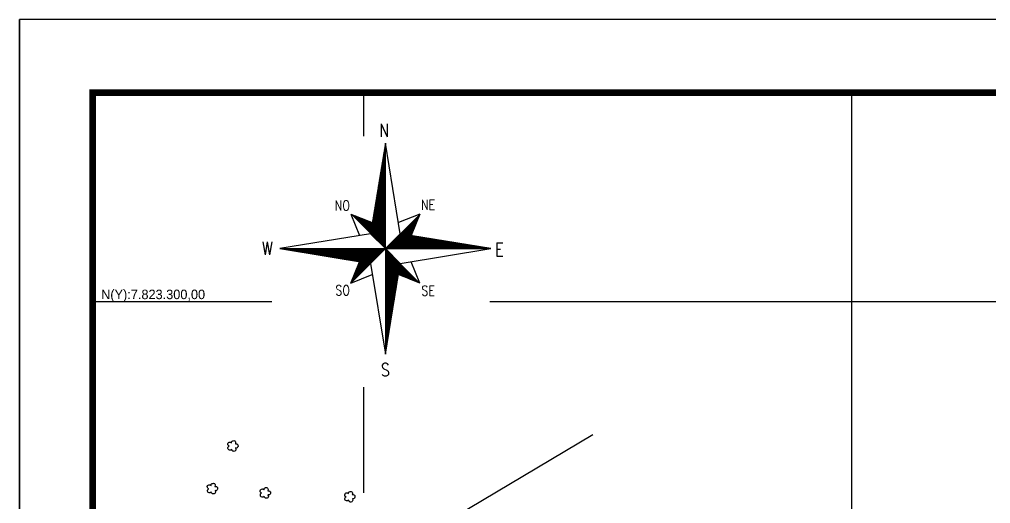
# Model space of a CAD drawing. Extents: x 736895 to 740045, y 7819423 to 7823878.
# Drawn here: x 736895 to 738885, y 7822886 to 7823878 of the extents above; entities that cross this region are included whole.
import ezdxf
from ezdxf.enums import TextEntityAlignment as Align

# ---------------------------------------------------------------- set-up
doc = ezdxf.new("R2010")
doc.units = 0
doc.linetypes.add('CONTINUO', pattern=[0])
doc.linetypes.add('LIN0', pattern=[0])
for name, color, linetype in [('_SIMBOLO ARVORE', 118, 'Continuous'), ('MALHA', 8, 'Continuous'), ('MARGEM', 5, 'Continuous'), ('SETA_NORTE', 3, 'Continuous')]:
    doc.layers.add(name, color=color, linetype=linetype)
doc.styles.add('ROMANS', font='romans')

# ---------------------------------------------------------------- blocks, each defined once
blk = doc.blocks.new('A$C309442C0')
at = {"layer": 'SETA_NORTE', "linetype": 'Continuous'}
h = blk.add_hatch(dxfattribs=at)
h.set_pattern_fill('ANSI31', color=256, scale=0.1375, angle=-90, style=0)
h.set_pattern_definition([(315, (-215853.3434, 13873.16845), (0.3086963042, 0.3086963042), [])])
h.paths.add_polyline_path([(73.46, 97.41), (74.7, 104.95), (60.04, 110.83)])
h = blk.add_hatch(dxfattribs=at)
h.set_pattern_fill('ANSI31', color=256, scale=0.1375, angle=180, style=0)
h.set_pattern_definition([(225, (13869.59828, 216024.21475), (0.3086963042, -0.3086963042), [])])
h.paths.add_polyline_path([(93.84, 97.41), (101.38, 96.17), (107.26, 110.83)])
h = blk.add_hatch(dxfattribs=at)
h.set_pattern_fill('ANSI31', color=256, scale=0.1375, style=0)
h.set_pattern_definition([(45, (-13702.2971, -215849.77324), (-0.3086963042, 0.3086963042), [])])
h.paths.add_polyline_path([(73.46, 77.03), (65.92, 78.27), (60.04, 63.61)])
h = blk.add_hatch(dxfattribs=at)
h.set_pattern_fill('ANSI31', color=256, scale=0.1375, angle=90, style=0)
h.set_pattern_definition([(135, (216020.6446, -13698.72693), (-0.3086963042, -0.3086963042), [])])
h.paths.add_polyline_path([(93.84, 77.03), (92.6, 69.49), (107.26, 63.61)])
for p, q in [((82.35, 151.39), (83.65, 152.69)), ((82.47, 152.15), (83.65, 153.33)), ((82.6, 152.91), (83.65, 153.96)), ((82.73, 153.68), (83.65, 154.6)), ((82.85, 154.44), (83.65, 155.24)), ((82.98, 155.2), (83.65, 155.88)), ((83.1, 155.96), (83.65, 156.51)), ((83.23, 156.73), (83.65, 157.15)), ((83.35, 157.49), (83.65, 157.79)), ((83.48, 158.25), (83.65, 158.42)), ((83.6, 159.02), (83.65, 159.06)), ((81.09, 143.76), (83.65, 146.32)), ((81.22, 144.53), (83.65, 146.96)), ((81.34, 145.29), (83.65, 147.59)), ((81.47, 146.05), (83.65, 148.23)), ((81.59, 146.81), (83.65, 148.87)), ((81.72, 147.58), (83.65, 149.51)), ((81.85, 148.34), (83.65, 150.14)), ((81.97, 149.1), (83.65, 150.78)), ((82.1, 149.86), (83.65, 151.42)), ((82.22, 150.63), (83.65, 152.05)), ((79.84, 136.14), (83.65, 139.95)), ((79.96, 136.9), (83.65, 140.59)), ((80.09, 137.66), (83.65, 141.22)), ((80.21, 138.42), (83.65, 141.86)), ((80.34, 139.19), (83.65, 142.5)), ((80.46, 139.95), (83.65, 143.14)), ((80.59, 140.71), (83.65, 143.77)), ((80.72, 141.47), (83.65, 144.41)), ((80.84, 142.24), (83.65, 145.05)), ((80.97, 143), (83.65, 145.68)), ((78.45, 127.75), (83.65, 132.94)), ((78.58, 128.51), (83.65, 133.58)), ((78.71, 129.27), (83.65, 134.22)), ((78.83, 130.03), (83.65, 134.85)), ((78.96, 130.8), (83.65, 135.49)), ((79.08, 131.56), (83.65, 136.13)), ((79.21, 132.32), (83.65, 136.77)), ((79.33, 133.09), (83.65, 137.4)), ((79.46, 133.85), (83.65, 138.04)), ((79.59, 134.61), (83.65, 138.68)), ((79.71, 135.37), (83.65, 139.31)), ((77.2, 120.12), (83.65, 126.57)), ((77.32, 120.88), (83.65, 127.21)), ((77.45, 121.65), (83.65, 127.85)), ((77.58, 122.41), (83.65, 128.48)), ((77.7, 123.17), (83.65, 129.12)), ((77.83, 123.93), (83.65, 129.76)), ((77.95, 124.7), (83.65, 130.39)), ((78.08, 125.46), (83.65, 131.03)), ((78.2, 126.22), (83.65, 131.67)), ((78.33, 126.98), (83.65, 132.31)), ((75.82, 111.73), (83.65, 119.57)), ((75.94, 112.49), (83.65, 120.2)), ((76.07, 113.26), (83.65, 120.84)), ((76.19, 114.02), (83.65, 121.48)), ((76.32, 114.78), (83.65, 122.11)), ((76.44, 115.54), (83.65, 122.75)), ((76.57, 116.31), (83.65, 123.39)), ((76.7, 117.07), (83.65, 124.02)), ((76.82, 117.83), (83.65, 124.66)), ((76.95, 118.59), (83.65, 125.3)), ((77.07, 119.36), (83.65, 125.94)), ((74.56, 104.1), (83.65, 113.19)), ((74.69, 104.87), (83.65, 113.83)), ((74.81, 105.63), (83.65, 114.47)), ((74.94, 106.39), (83.65, 115.11)), ((75.06, 107.16), (83.65, 115.74)), ((75.19, 107.92), (83.65, 116.38)), ((75.31, 108.68), (83.65, 117.02)), ((75.44, 109.44), (83.65, 117.65)), ((75.57, 110.21), (83.65, 118.29)), ((75.69, 110.97), (83.65, 118.93)), ((60.04, 110.83), (74.7, 104.95)), ((60.04, 110.83), (65.92, 96.17)), ((73.53, 97.34), (83.65, 107.46)), ((73.56, 98), (83.65, 108.1)), ((73.68, 98.77), (83.65, 108.74)), ((73.81, 99.53), (83.65, 109.37)), ((73.85, 97.02), (83.65, 106.82)), ((73.93, 100.29), (83.65, 110.01)), ((74.06, 101.05), (83.65, 110.65)), ((74.17, 96.7), (83.65, 106.19)), ((74.18, 101.82), (83.65, 111.28)), ((74.31, 102.58), (83.65, 111.92)), ((74.43, 103.34), (83.65, 112.56)), ((107.26, 110.83), (92.6, 104.95)), ((107.26, 110.83), (101.38, 96.17)), ((74.49, 96.39), (83.65, 105.55)), ((74.8, 96.07), (83.65, 104.91)), ((75.12, 95.75), (83.65, 104.28)), ((75.44, 95.43), (83.65, 103.64)), ((75.76, 95.11), (83.65, 103)), ((76.08, 94.79), (83.65, 102.37)), ((76.4, 94.47), (83.65, 101.73)), ((76.72, 94.16), (83.65, 101.09)), ((77.03, 93.84), (83.65, 100.45)), ((77.35, 93.52), (83.65, 99.82)), ((77.67, 93.2), (83.65, 99.18)), ((77.99, 92.88), (83.65, 98.54)), ((78.31, 92.56), (83.65, 97.91)), ((78.63, 92.24), (83.65, 97.27)), ((78.94, 91.93), (83.65, 96.63)), ((79.26, 91.61), (83.65, 95.99)), ((79.58, 91.29), (83.65, 95.36)), ((79.9, 90.97), (83.65, 94.72)), ((80.22, 90.65), (83.65, 94.08)), ((80.54, 90.33), (83.65, 93.45)), ((83.79, 87.22), (93.97, 97.39)), ((84.43, 87.22), (94.51, 97.3)), ((85.07, 87.22), (95.06, 97.21)), ((85.71, 87.22), (95.61, 97.12)), ((86.34, 87.22), (96.15, 97.03)), ((86.98, 87.22), (96.7, 96.94)), ((87.62, 87.22), (97.25, 96.85)), ((88.25, 87.22), (97.8, 96.76)), ((88.89, 87.22), (98.34, 96.67)), ((89.53, 87.22), (98.89, 96.58)), ((90.17, 87.22), (99.44, 96.49)), ((90.8, 87.22), (99.98, 96.4)), ((91.44, 87.22), (100.53, 96.31)), ((92.08, 87.22), (101.08, 96.22)), ((92.71, 87.22), (101.62, 96.13)), ((93.35, 87.22), (102.17, 96.04)), ((93.99, 87.22), (102.72, 95.95)), ((94.62, 87.22), (103.27, 95.86)), ((95.26, 87.22), (103.81, 95.77)), ((95.9, 87.22), (104.36, 95.68)), ((96.54, 87.22), (104.91, 95.59)), ((97.17, 87.22), (105.45, 95.5)), ((97.81, 87.22), (106, 95.41)), ((98.45, 87.22), (106.55, 95.32)), ((99.08, 87.22), (107.09, 95.23)), ((99.72, 87.22), (107.64, 95.14)), ((100.36, 87.22), (108.19, 95.05)), ((100.99, 87.22), (108.73, 94.96)), ((101.63, 87.22), (109.28, 94.87)), ((102.27, 87.22), (109.83, 94.78)), ((102.91, 87.22), (110.38, 94.69)), ((103.54, 87.22), (110.92, 94.6)), ((104.18, 87.22), (111.47, 94.51)), ((104.82, 87.22), (112.02, 94.42)), ((105.45, 87.22), (112.56, 94.33)), ((106.09, 87.22), (113.11, 94.24)), ((106.73, 87.22), (113.66, 94.15)), ((107.37, 87.22), (114.2, 94.06)), ((108, 87.22), (114.75, 93.97)), ((108.64, 87.22), (115.3, 93.88)), ((109.28, 87.22), (115.84, 93.79)), ((109.91, 87.22), (116.39, 93.7)), ((110.55, 87.22), (116.94, 93.61)), ((111.19, 87.22), (117.49, 93.52)), ((111.82, 87.22), (118.03, 93.43)), ((112.46, 87.22), (118.58, 93.34)), ((113.1, 87.22), (119.13, 93.25)), ((113.74, 87.22), (119.67, 93.16)), ((114.37, 87.22), (120.22, 93.07)), ((115.01, 87.22), (120.77, 92.98)), ((115.65, 87.22), (121.31, 92.89)), ((11.78, 87.19), (11.81, 87.22)), ((12.32, 87.1), (12.45, 87.22)), ((12.87, 87.01), (13.08, 87.22)), ((13.42, 86.92), (13.72, 87.22)), ((13.97, 86.83), (14.36, 87.22)), ((14.51, 86.74), (15, 87.22)), ((15.06, 86.65), (15.63, 87.22)), ((15.61, 86.56), (16.27, 87.22)), ((16.15, 86.47), (16.91, 87.22)), ((16.7, 86.38), (17.54, 87.22)), ((17.25, 86.29), (18.18, 87.22)), ((17.79, 86.2), (18.82, 87.22)), ((18.34, 86.11), (19.45, 87.22)), ((18.89, 86.02), (20.09, 87.22)), ((19.43, 85.93), (20.73, 87.22)), ((19.98, 85.84), (21.37, 87.22)), ((20.53, 85.75), (22, 87.22)), ((21.08, 85.66), (22.64, 87.22)), ((21.62, 85.57), (23.28, 87.22)), ((22.17, 85.48), (23.91, 87.22)), ((22.72, 85.39), (24.55, 87.22)), ((23.26, 85.3), (25.19, 87.22)), ((23.81, 85.21), (25.82, 87.22)), ((24.36, 85.12), (26.46, 87.22)), ((24.9, 85.03), (27.1, 87.22)), ((25.45, 84.94), (27.74, 87.22)), ((26, 84.85), (28.37, 87.22)), ((26.54, 84.76), (29.01, 87.22)), ((27.09, 84.67), (29.65, 87.22)), ((27.64, 84.58), (30.28, 87.22)), ((28.19, 84.49), (30.92, 87.22)), ((28.73, 84.4), (31.56, 87.22)), ((29.28, 84.31), (32.2, 87.22)), ((29.83, 84.22), (32.83, 87.22)), ((30.37, 84.12), (33.47, 87.22)), ((30.92, 84.03), (34.11, 87.22)), ((31.47, 83.94), (34.74, 87.22)), ((32.01, 83.85), (35.38, 87.22)), ((32.56, 83.76), (36.02, 87.22)), ((33.11, 83.67), (36.65, 87.22)), ((33.66, 83.58), (37.29, 87.22)), ((34.2, 83.49), (37.93, 87.22)), ((34.75, 83.4), (38.57, 87.22)), ((35.3, 83.31), (39.2, 87.22)), ((35.84, 83.22), (39.84, 87.22)), ((36.39, 83.13), (40.48, 87.22)), ((36.94, 83.04), (41.11, 87.22)), ((37.48, 82.95), (41.75, 87.22)), ((38.03, 82.86), (42.39, 87.22)), ((38.58, 82.77), (43.02, 87.22)), ((39.12, 82.68), (43.66, 87.22)), ((39.67, 82.59), (44.3, 87.22)), ((40.22, 82.5), (44.94, 87.22)), ((40.77, 82.41), (45.57, 87.22)), ((41.31, 82.32), (46.21, 87.22)), ((41.86, 82.23), (46.85, 87.22)), ((42.41, 82.14), (47.48, 87.22)), ((42.95, 82.05), (48.12, 87.22)), ((43.5, 81.96), (48.76, 87.22)), ((44.05, 81.87), (49.4, 87.22)), ((44.59, 81.78), (50.03, 87.22)), ((45.14, 81.69), (50.67, 87.22)), ((45.69, 81.6), (51.31, 87.22)), ((46.23, 81.51), (51.94, 87.22)), ((46.78, 81.42), (52.58, 87.22)), ((47.33, 81.33), (53.22, 87.22)), ((47.88, 81.24), (53.85, 87.22)), ((48.42, 81.15), (54.49, 87.22)), ((48.97, 81.06), (55.13, 87.22)), ((49.52, 80.97), (55.77, 87.22)), ((50.06, 80.88), (56.4, 87.22)), ((50.61, 80.79), (57.04, 87.22)), ((51.16, 80.7), (57.68, 87.22)), ((51.7, 80.61), (58.31, 87.22)), ((52.25, 80.52), (58.95, 87.22)), ((52.8, 80.43), (59.59, 87.22)), ((53.35, 80.34), (60.22, 87.22)), ((53.89, 80.25), (60.86, 87.22)), ((54.44, 80.16), (61.5, 87.22)), ((54.99, 80.07), (62.14, 87.22)), ((55.53, 79.98), (62.77, 87.22)), ((56.08, 79.89), (63.41, 87.22)), ((56.63, 79.8), (64.05, 87.22)), ((57.17, 79.71), (64.68, 87.22)), ((57.72, 79.62), (65.32, 87.22)), ((58.27, 79.53), (65.96, 87.22)), ((58.81, 79.44), (66.59, 87.22)), ((59.36, 79.35), (67.23, 87.22)), ((59.91, 79.26), (67.87, 87.22)), ((83.65, 87.22), (60.04, 63.61)), ((60.46, 79.17), (68.51, 87.22)), ((61, 79.08), (69.14, 87.22)), ((61.55, 78.99), (69.78, 87.22)), ((62.1, 78.9), (70.42, 87.22)), ((62.64, 78.81), (71.05, 87.22)), ((63.19, 78.72), (71.69, 87.22)), ((63.74, 78.63), (72.33, 87.22)), ((64.28, 78.54), (72.97, 87.22)), ((64.83, 78.45), (73.6, 87.22)), ((65.38, 78.36), (74.24, 87.22)), ((65.92, 78.27), (74.88, 87.22)), ((66.47, 78.18), (75.51, 87.22)), ((67.02, 78.09), (76.15, 87.22)), ((67.57, 78), (76.79, 87.22)), ((68.11, 77.91), (77.42, 87.22)), ((68.66, 77.82), (78.06, 87.22)), ((69.21, 77.73), (78.7, 87.22)), ((69.75, 77.64), (79.34, 87.22)), ((70.3, 77.55), (79.97, 87.22)), ((70.85, 77.46), (80.61, 87.22)), ((71.39, 77.37), (81.25, 87.22)), ((71.94, 77.28), (81.88, 87.22)), ((72.49, 77.19), (82.52, 87.22)), ((73.04, 77.1), (83.16, 87.22)), ((80.86, 90.02), (83.65, 92.81)), ((81.17, 89.7), (83.65, 92.17)), ((81.49, 89.38), (83.65, 91.54)), ((81.81, 89.06), (83.65, 90.9)), ((82.13, 88.74), (83.65, 90.26)), ((82.45, 88.42), (83.65, 89.62)), ((82.77, 88.1), (83.65, 88.99)), ((83.09, 87.79), (83.65, 88.35)), ((83.4, 87.47), (83.65, 87.71)), ((83.65, 87.08), (83.72, 87.15)), ((83.65, 86.44), (84.04, 86.83)), ((83.65, 85.8), (84.36, 86.51)), ((116.28, 87.22), (121.86, 92.8)), ((116.92, 87.22), (122.41, 92.71)), ((117.56, 87.22), (122.95, 92.62)), ((118.19, 87.22), (123.5, 92.53)), ((118.83, 87.22), (124.05, 92.44)), ((119.47, 87.22), (124.6, 92.35)), ((120.11, 87.22), (125.14, 92.26)), ((120.74, 87.22), (125.69, 92.17)), ((121.38, 87.22), (126.24, 92.08)), ((122.02, 87.22), (126.78, 91.99)), ((122.65, 87.22), (127.33, 91.9)), ((123.29, 87.22), (127.88, 91.81)), ((123.93, 87.22), (128.42, 91.72)), ((124.56, 87.22), (128.97, 91.63)), ((125.2, 87.22), (129.52, 91.54)), ((125.84, 87.22), (130.07, 91.45)), ((126.48, 87.22), (130.61, 91.36)), ((127.11, 87.22), (131.16, 91.27)), ((127.75, 87.22), (131.71, 91.18)), ((128.39, 87.22), (132.25, 91.09)), ((129.02, 87.22), (132.8, 91)), ((129.66, 87.22), (133.35, 90.91)), ((130.3, 87.22), (133.89, 90.82)), ((130.94, 87.22), (134.44, 90.73)), ((131.57, 87.22), (134.99, 90.64)), ((132.21, 87.22), (135.53, 90.55)), ((132.85, 87.22), (136.08, 90.46)), ((133.48, 87.22), (136.63, 90.37)), ((134.12, 87.22), (137.18, 90.28)), ((134.76, 87.22), (137.72, 90.19)), ((135.39, 87.22), (138.27, 90.1)), ((136.03, 87.22), (138.82, 90.01)), ((136.67, 87.22), (139.36, 89.92)), ((137.31, 87.22), (139.91, 89.83)), ((137.94, 87.22), (140.46, 89.74)), ((138.58, 87.22), (141, 89.65)), ((139.22, 87.22), (141.55, 89.56)), ((139.85, 87.22), (142.1, 89.46)), ((140.49, 87.22), (142.64, 89.37)), ((141.13, 87.22), (143.19, 89.28)), ((141.76, 87.22), (143.74, 89.19)), ((142.4, 87.22), (144.29, 89.1)), ((143.04, 87.22), (144.83, 89.01)), ((143.68, 87.22), (145.38, 88.92)), ((144.31, 87.22), (145.93, 88.83)), ((144.95, 87.22), (146.47, 88.74)), ((145.59, 87.22), (147.02, 88.65)), ((146.22, 87.22), (147.57, 88.56)), ((146.86, 87.22), (148.11, 88.47)), ((147.5, 87.22), (148.66, 88.38)), ((148.14, 87.22), (149.21, 88.29)), ((148.77, 87.22), (149.76, 88.2)), ((149.41, 87.22), (150.3, 88.11)), ((150.05, 87.22), (150.85, 88.02)), ((150.68, 87.22), (151.4, 87.93)), ((151.32, 87.22), (151.94, 87.84)), ((151.96, 87.22), (152.49, 87.75)), ((152.59, 87.22), (153.04, 87.66)), ((153.23, 87.22), (153.58, 87.57)), ((153.87, 87.22), (154.13, 87.48)), ((154.51, 87.22), (154.68, 87.39)), ((155.14, 87.22), (155.22, 87.3)), ((83.65, 85.17), (84.68, 86.19)), ((83.65, 84.53), (85, 85.87)), ((83.65, 83.89), (85.32, 85.56)), ((83.65, 83.25), (85.63, 85.24)), ((83.65, 82.62), (85.95, 84.92)), ((83.65, 81.98), (86.27, 84.6)), ((83.65, 81.34), (86.59, 84.28)), ((83.65, 80.71), (86.91, 83.96)), ((83.65, 80.07), (87.23, 83.64)), ((83.65, 79.43), (87.54, 83.33)), ((83.65, 78.8), (87.86, 83.01)), ((83.65, 78.16), (88.18, 82.69)), ((83.65, 77.52), (88.5, 82.37)), ((83.65, 76.88), (88.82, 82.05)), ((83.65, 76.25), (89.14, 81.73)), ((83.65, 75.61), (89.46, 81.42)), ((83.65, 74.97), (89.77, 81.1)), ((83.65, 74.34), (90.09, 80.78)), ((83.65, 73.7), (90.41, 80.46)), ((83.65, 73.06), (90.73, 80.14)), ((83.65, 72.42), (91.05, 79.82)), ((60.04, 63.61), (65.92, 78.27)), ((83.65, 71.79), (91.37, 79.5)), ((83.65, 71.15), (91.69, 79.19)), ((83.65, 70.51), (92, 78.87)), ((83.65, 69.88), (92.32, 78.55)), ((83.65, 69.24), (92.64, 78.23)), ((83.65, 68.6), (92.96, 77.91)), ((83.65, 67.97), (93.28, 77.59)), ((83.65, 67.33), (93.6, 77.27)), ((83.65, 66.69), (93.81, 76.86)), ((83.65, 66.05), (93.69, 76.09)), ((83.65, 65.42), (93.56, 75.33)), ((83.65, 64.78), (93.44, 74.57)), ((83.65, 64.14), (93.31, 73.8)), ((83.65, 63.51), (93.19, 73.04)), ((107.26, 63.61), (101.38, 78.27)), ((60.04, 63.61), (74.7, 69.49)), ((83.65, 62.87), (93.06, 72.28)), ((83.65, 62.23), (92.94, 71.52)), ((83.65, 61.6), (92.81, 70.75)), ((83.65, 60.96), (92.68, 69.99)), ((83.65, 60.32), (92.56, 69.23)), ((83.65, 59.68), (92.43, 68.47)), ((83.65, 59.05), (92.31, 67.7)), ((83.65, 58.41), (92.18, 66.94)), ((107.26, 63.61), (92.6, 69.49)), ((83.65, 57.77), (92.06, 66.18)), ((83.65, 57.14), (91.93, 65.42)), ((83.65, 56.5), (91.8, 64.65)), ((83.65, 55.86), (91.68, 63.89)), ((83.65, 55.22), (91.55, 63.13)), ((83.65, 54.59), (91.43, 62.37)), ((83.65, 53.95), (91.3, 61.6)), ((83.65, 53.31), (91.18, 60.84)), ((83.65, 52.68), (91.05, 60.08)), ((83.65, 52.04), (90.93, 59.31)), ((83.65, 51.4), (90.8, 58.55)), ((83.65, 50.77), (90.67, 57.79)), ((83.65, 50.13), (90.55, 57.03)), ((83.65, 49.49), (90.42, 56.26)), ((83.65, 48.85), (90.3, 55.5)), ((83.65, 48.22), (90.17, 54.74)), ((83.65, 47.58), (90.05, 53.98)), ((83.65, 46.94), (89.92, 53.21)), ((83.65, 46.31), (89.79, 52.45)), ((83.65, 45.67), (89.67, 51.69)), ((83.65, 45.03), (89.54, 50.93)), ((83.65, 44.4), (89.42, 50.16)), ((83.65, 43.76), (89.29, 49.4)), ((83.65, 43.12), (89.17, 48.64)), ((83.65, 42.48), (89.04, 47.87)), ((83.65, 41.85), (88.92, 47.11)), ((83.65, 41.21), (88.79, 46.35)), ((83.65, 40.57), (88.66, 45.59)), ((83.65, 39.94), (88.54, 44.82)), ((83.65, 39.3), (88.41, 44.06)), ((83.65, 38.66), (88.29, 43.3)), ((83.65, 38.02), (88.16, 42.54)), ((83.65, 37.39), (88.04, 41.77)), ((83.65, 36.75), (87.91, 41.01)), ((83.65, 36.11), (87.78, 40.25)), ((83.65, 35.48), (87.66, 39.49)), ((83.65, 34.84), (87.53, 38.72)), ((83.65, 34.2), (87.41, 37.96)), ((83.65, 33.57), (87.28, 37.2)), ((83.65, 32.93), (87.16, 36.43)), ((83.65, 32.29), (87.03, 35.67)), ((83.65, 31.65), (86.91, 34.91)), ((83.65, 31.02), (86.78, 34.15)), ((83.65, 30.38), (86.65, 33.38)), ((83.65, 29.74), (86.53, 32.62)), ((83.65, 29.11), (86.4, 31.86)), ((83.65, 28.47), (86.28, 31.1)), ((83.65, 27.83), (86.15, 30.33)), ((83.65, 27.2), (86.03, 29.57)), ((83.65, 26.56), (85.9, 28.81)), ((83.65, 25.92), (85.77, 28.05)), ((83.65, 25.28), (85.65, 27.28)), ((83.65, 24.65), (85.52, 26.52)), ((83.65, 24.01), (85.4, 25.76)), ((83.65, 23.37), (85.27, 25)), ((83.65, 22.74), (85.15, 24.23)), ((83.65, 22.1), (85.02, 23.47)), ((83.65, 21.46), (84.9, 22.71)), ((83.65, 20.83), (84.77, 21.94)), ((83.65, 20.19), (84.64, 21.18)), ((83.65, 19.55), (84.52, 20.42)), ((83.65, 18.91), (84.39, 19.66)), ((83.65, 18.28), (84.27, 18.89)), ((83.65, 17.64), (84.14, 18.13)), ((83.65, 17), (84.02, 17.37)), ((83.65, 16.37), (83.89, 16.61)), ((83.65, 15.73), (83.76, 15.84))]:
    blk.add_line(p, q, dxfattribs=at)
blk.add_lwpolyline([(93.84, 77.03), (155.72, 87.22), (93.84, 97.41), (83.65, 159.29), (73.46, 97.41), (11.58, 87.22), (73.46, 77.03), (83.65, 15.15)], close=True, dxfattribs=at)
for points in [[(83.65, 87.22), (83.65, 159.29)], [(83.65, 87.22), (73.46, 97.41)], [(83.65, 87.22), (93.84, 97.41)], [(11.58, 87.22), (155.72, 87.22)], [(83.65, 87.22), (73.46, 77.03)], [(83.65, 87.22), (93.84, 77.03)], [(83.65, 87.22), (83.65, 15.15)]]:
    blk.add_lwpolyline(points, dxfattribs=at)
at = {"layer": 'SETA_NORTE', "color": 7, "lineweight": 30, "style": 'ROMANS', "width": 0.8}
for s, height, p in [('N ', 8.938, (79.47, 163.6)), ('NO', 6.875, (49.06, 113.22)), ('NE', 6.875, (107.97, 113.71)), ('W', 8.94, (-0.68, 82.95)), ('E', 8.94, (158.6, 82.11)), ('SO', 6.875, (49.53, 55.28)), ('SE', 6.875, (108.31, 55.02)), ('S', 8.94, (80.57, 0))]:
    blk.add_text(s, height=height, dxfattribs=at).set_placement(p)

msp = doc.modelspace()

# ---------------------------------------------------------------- linework, layer by layer
msp.add_lwpolyline([(737728.6, 7822824.5), (738069.5, 7823027.4)])
at = {"layer": '_SIMBOLO ARVORE', "linetype": 'CONTINUO'}
for points in [[(737329.7, 7822997.3, 0), (737327.8, 7822995.7, 0), (737325.4, 7822995.4, 0), (737323.7, 7822996.1, 0), (737322.4, 7822997.3, 0), (737321.9, 7822998.6, 0), (737321.8, 7823000.7, 0), (737322.5, 7823001.9, 0), (737323.1, 7823002.9, 0), (737324.5, 7823003.8, 0), (737323.7, 7823004.1, 0), (737322.8, 7823004.8, 0), (737321.8, 7823006.4, 0), (737321.6, 7823008.3, 0), (737322.3, 7823010.3, 0), (737323.1, 7823011.1, 0), (737324.5, 7823011.9, 0), (737326, 7823012.1, 0), (737327.2, 7823011.9, 0), (737328.1, 7823011.5, 0), (737329.1, 7823010.6, 0), (737329.4, 7823012.3, 0), (737329.7, 7823013, 0), (737330.5, 7823014, 0), (737331.6, 7823014.4, 0), (737332.7, 7823014.9, 0), (737334, 7823015.1, 0), (737335.2, 7823014.9, 0), (737336.1, 7823014.4, 0), (737336.9, 7823013.6, 0), (737337.5, 7823012.4, 0), (737337.7, 7823011, 0), (737337.2, 7823008.5, 0), (737338.9, 7823008.6, 0), (737340.3, 7823008.2, 0), (737341.6, 7823007.2, 0), (737342.4, 7823006.3, 0), (737342.6, 7823002.9, 0), (737341.8, 7823001.4, 0), (737340.7, 7823000.4, 0), (737338.9, 7822999.9, 0), (737337.4, 7823000.1, 0), (737338.2, 7822996.9, 0), (737337.8, 7822995.6, 0), (737336.9, 7822994.3, 0), (737335.9, 7822993.5, 0), (737334.5, 7822993.1, 0), (737333.1, 7822993.2, 0), (737332, 7822993.5, 0), (737330.8, 7822994.7, 0), (737330, 7822995.8, 0), (737329.7, 7822997.4, 0)], [(737287.7, 7822909.9, 0), (737285.8, 7822908.3, 0), (737283.4, 7822908, 0), (737281.7, 7822908.7, 0), (737280.5, 7822909.9, 0), (737280, 7822911.2, 0), (737279.8, 7822913.3, 0), (737280.5, 7822914.5, 0), (737281.2, 7822915.5, 0), (737282.6, 7822916.4, 0), (737281.7, 7822916.7, 0), (737280.8, 7822917.4, 0), (737279.8, 7822919, 0), (737279.6, 7822920.9, 0), (737280.3, 7822922.9, 0), (737281.1, 7822923.7, 0), (737282.5, 7822924.5, 0), (737284, 7822924.7, 0), (737285.2, 7822924.6, 0), (737286.1, 7822924.1, 0), (737287.2, 7822923.2, 0), (737287.5, 7822925, 0), (737287.7, 7822925.7, 0), (737288.5, 7822926.6, 0), (737289.6, 7822927, 0), (737290.8, 7822927.5, 0), (737292, 7822927.7, 0), (737293.2, 7822927.5, 0), (737294.2, 7822927, 0), (737294.9, 7822926.2, 0), (737295.5, 7822925, 0), (737295.8, 7822923.6, 0), (737295.2, 7822921.1, 0), (737296.9, 7822921.2, 0), (737298.3, 7822920.8, 0), (737299.7, 7822919.8, 0), (737300.4, 7822918.9, 0), (737300.6, 7822915.5, 0), (737299.8, 7822914, 0), (737298.7, 7822913, 0), (737297, 7822912.5, 0), (737295.4, 7822912.7, 0), (737296.2, 7822909.5, 0), (737295.9, 7822908.2, 0), (737295, 7822906.9, 0), (737294, 7822906.1, 0), (737292.5, 7822905.7, 0), (737291.1, 7822905.8, 0), (737290.1, 7822906.1, 0), (737288.8, 7822907.3, 0), (737288, 7822908.4, 0), (737287.8, 7822910, 0)], [(737396.1, 7822901.1, 0), (737394.2, 7822899.5, 0), (737391.8, 7822899.3, 0), (737390.1, 7822899.9, 0), (737388.9, 7822901.1, 0), (737388.4, 7822902.5, 0), (737388.3, 7822904.5, 0), (737388.9, 7822905.8, 0), (737389.6, 7822906.7, 0), (737391, 7822907.7, 0), (737390.1, 7822908, 0), (737389.2, 7822908.7, 0), (737388.2, 7822910.3, 0), (737388, 7822912.2, 0), (737388.8, 7822914.2, 0), (737389.6, 7822914.9, 0), (737391, 7822915.8, 0), (737392.4, 7822916, 0), (737393.6, 7822915.8, 0), (737394.6, 7822915.4, 0), (737395.6, 7822914.5, 0), (737395.9, 7822916.2, 0), (737396.2, 7822916.9, 0), (737396.9, 7822917.9, 0), (737398.1, 7822918.3, 0), (737399.2, 7822918.8, 0), (737400.5, 7822918.9, 0), (737401.6, 7822918.7, 0), (737402.6, 7822918.2, 0), (737403.3, 7822917.5, 0), (737403.9, 7822916.2, 0), (737404.2, 7822914.8, 0), (737403.6, 7822912.4, 0), (737405.3, 7822912.4, 0), (737406.8, 7822912.1, 0), (737408.1, 7822911, 0), (737408.9, 7822910.2, 0), (737409.1, 7822906.8, 0), (737408.2, 7822905.3, 0), (737407.1, 7822904.3, 0), (737405.4, 7822903.8, 0), (737403.9, 7822903.9, 0), (737404.7, 7822900.8, 0), (737404.3, 7822899.4, 0), (737403.4, 7822898.1, 0), (737402.4, 7822897.3, 0), (737401, 7822897, 0), (737399.6, 7822897.1, 0), (737398.5, 7822897.4, 0), (737397.3, 7822898.6, 0), (737396.4, 7822899.7, 0), (737396.2, 7822901.3, 0)], [(737569.3, 7822893.3, 0), (737567.4, 7822891.7, 0), (737565, 7822891.4, 0), (737563.3, 7822892.1, 0), (737562, 7822893.3, 0), (737561.5, 7822894.6, 0), (737561.4, 7822896.7, 0), (737562.1, 7822897.9, 0), (737562.8, 7822898.9, 0), (737564.1, 7822899.8, 0), (737563.3, 7822900.1, 0), (737562.4, 7822900.8, 0), (737561.4, 7822902.4, 0), (737561.2, 7822904.3, 0), (737561.9, 7822906.3, 0), (737562.7, 7822907.1, 0), (737564.1, 7822907.9, 0), (737565.6, 7822908.1, 0), (737566.8, 7822907.9, 0), (737567.7, 7822907.5, 0), (737568.7, 7822906.6, 0), (737569.1, 7822908.3, 0), (737569.3, 7822909, 0), (737570.1, 7822910, 0), (737571.2, 7822910.4, 0), (737572.3, 7822910.9, 0), (737573.6, 7822911.1, 0), (737574.8, 7822910.9, 0), (737575.8, 7822910.4, 0), (737576.5, 7822909.6, 0), (737577.1, 7822908.4, 0), (737577.3, 7822907, 0), (737576.8, 7822904.5, 0), (737578.5, 7822904.6, 0), (737579.9, 7822904.2, 0), (737581.3, 7822903.1, 0), (737582, 7822902.3, 0), (737582.2, 7822898.9, 0), (737581.4, 7822897.4, 0), (737580.3, 7822896.4, 0), (737578.5, 7822895.9, 0), (737577, 7822896.1, 0), (737577.8, 7822892.9, 0), (737577.5, 7822891.6, 0), (737576.5, 7822890.3, 0), (737575.5, 7822889.5, 0), (737574.1, 7822889.1, 0), (737572.7, 7822889.2, 0), (737571.6, 7822889.5, 0), (737570.4, 7822890.7, 0), (737569.6, 7822891.8, 0), (737569.3, 7822893.4, 0)]]:
    msp.add_polyline3d(points, dxfattribs=at)
at = {"layer": 'MALHA'}
for points in [[(737600, 7823731.6), (737600, 7823639.2)], [(738600, 7823731.6), (738600, 7822663.7)], [(737047.5, 7823300), (737412.2, 7823300)], [(737859, 7823300), (739190.5, 7823300)], [(737600, 7823124.9), (737600, 7822907.9)]]:
    msp.add_lwpolyline(points, dxfattribs=at)
at = {"layer": 'MARGEM', "color": 174, "linetype": 'LIN0'}
msp.add_line((736894.5, 7819423.2), (736894.5, 7823878.2), dxfattribs=at)
at = {"layer": 'MARGEM', "color": 174, "linetype": 'LIN0', "flags": 128}
msp.add_lwpolyline([(740044.5, 7819423.2), (740044.5, 7823878.2), (736894.5, 7823878.2), (736894.5, 7819423.2)], close=True, dxfattribs=at)
at = {"layer": 'MARGEM', "color": 174, "linetype": 'LIN0', "const_width": 13.6, "flags": 128}
msp.add_lwpolyline([(739894.5, 7819924.8), (739894.5, 7823728.2), (737044.5, 7823728.2), (737044.5, 7819924.8)], close=True, dxfattribs=at)

# ---------------------------------------------------------------- block references
at = {"layer": 'SETA_NORTE', "linetype": 'ByBlock', "xscale": 3, "yscale": 3, "zscale": 3}
msp.add_blockref('A$C309442C0', (737393.6, 7823146.9), dxfattribs=at)

# ---------------------------------------------------------------- texts
at = {"layer": 'MALHA'}
msp.add_text('N(Y):7.823.300,00', height=19.5, dxfattribs=at).set_placement((737062, 7823299.1), align=Align.BOTTOM_LEFT)

doc.saveas('drawing.dxf')
